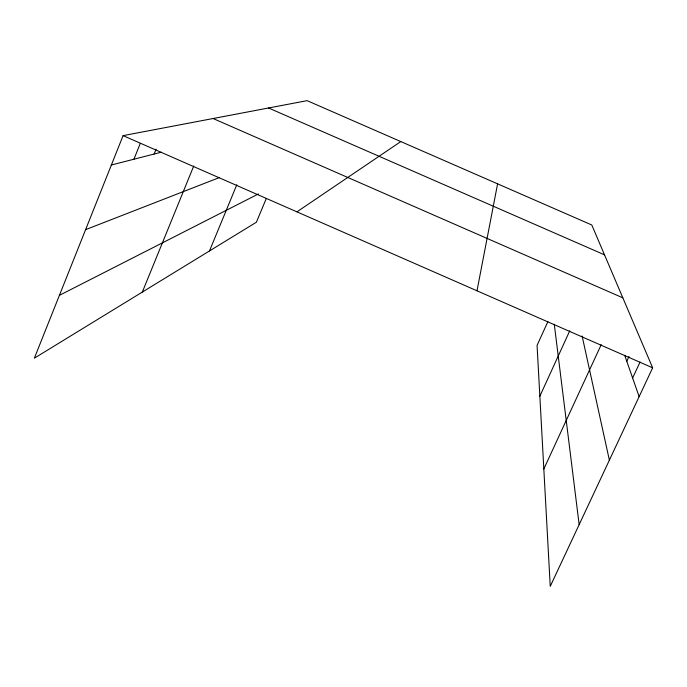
<?xml version="1.0" encoding="UTF-8"?>
<svg xmlns="http://www.w3.org/2000/svg" width="687" height="687" viewBox="0 0 687 687"><rect width="100%" height="100%" fill="white"/><g stroke="black" fill="none" stroke-linecap="round" stroke-linejoin="round"><path stroke-width="1.03" d="M476.993 290.799L497.594 183.85M547.891 321.61L537.071 345.406L550.244 586.346L652.65 367.811L591.799 224.993L307.115 100.654L123.085 135.631L34.35 358.185L256.388 222.227L266.29 198.5M133.931 159.212L140.294 143.351M154.137 154.034L156.095 149.165M142.329 292.069L193.751 165.971M209.458 250.97L236.809 184.786M539.853 396.201L569.781 330.773M543.829 468.972L601.228 344.625M626.784 361.302L629.017 356.501M632.615 377.996L640.086 361.997M296.947 211.854L400.804 141.574M59.408 295.341L258.406 193.949M85.592 229.664L219.342 177.581M111.38 164.992L161.213 152.222M268.565 107.988L604.508 254.834M213.099 118.525L622.834 297.832M123.085 135.631L652.65 367.811M624.681 355.291L639.133 396.648M582.095 335.943L609.378 460.161M554.272 324.212L579.158 524.645"/></g></svg>
